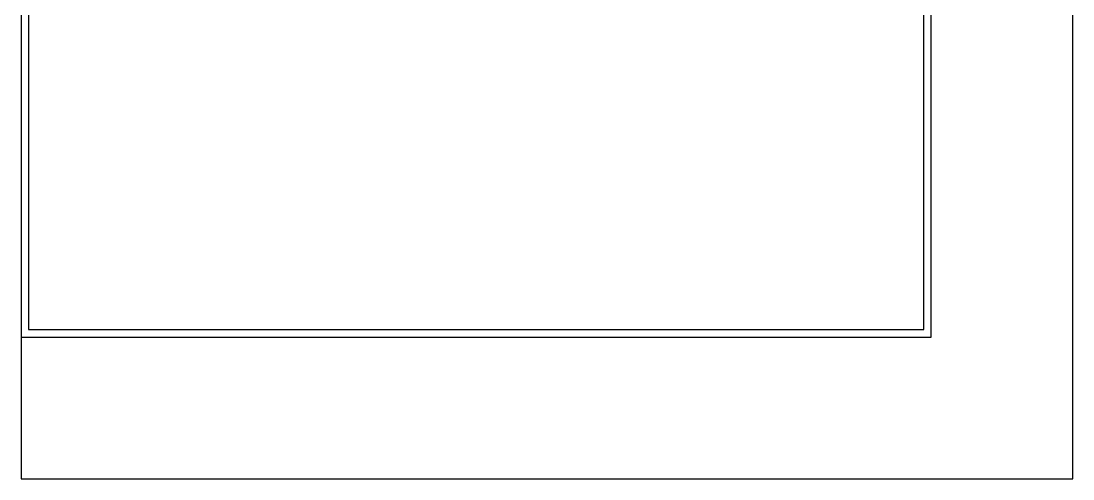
# Model space of a CAD drawing. Header units: millimetres. Extents: x 2474 to 13490, y 3748 to 6960.
# Drawn here: x 2474 to 4589, y 3748 to 4668 of the extents above; entities that cross this region are included whole.
import ezdxf

# ---------------------------------------------------------------- set-up
doc = ezdxf.new("R2010")
doc.units = ezdxf.units.MM
doc.layers.add('2', color=2, linetype='Continuous')
doc.layers.add('6', color=6, linetype='Continuous')

msp = doc.modelspace()

# ---------------------------------------------------------------- linework, layer by layer
at = {"layer": '2'}
for p, q in [((4589.1, 3748.3), (4589.1, 6463.3)), ((2474.1, 4033.3), (2474.1, 3748.3)), ((2474.1, 3748.3), (4589.1, 3748.3))]:
    msp.add_line(p, q, dxfattribs=at)
at = {"layer": '6'}
for p, q in [((2474.1, 6463.3), (2474.1, 4033.3)), ((4304.1, 4033.3), (4304.1, 6463.3)), ((2489.1, 6448.3), (2489.1, 4048.3)), ((4289.1, 4048.3), (4289.1, 6448.3)), ((2489.1, 4048.3), (4289.1, 4048.3)), ((2474.1, 4033.3), (4304.1, 4033.3))]:
    msp.add_line(p, q, dxfattribs=at)

doc.saveas('drawing.dxf')
